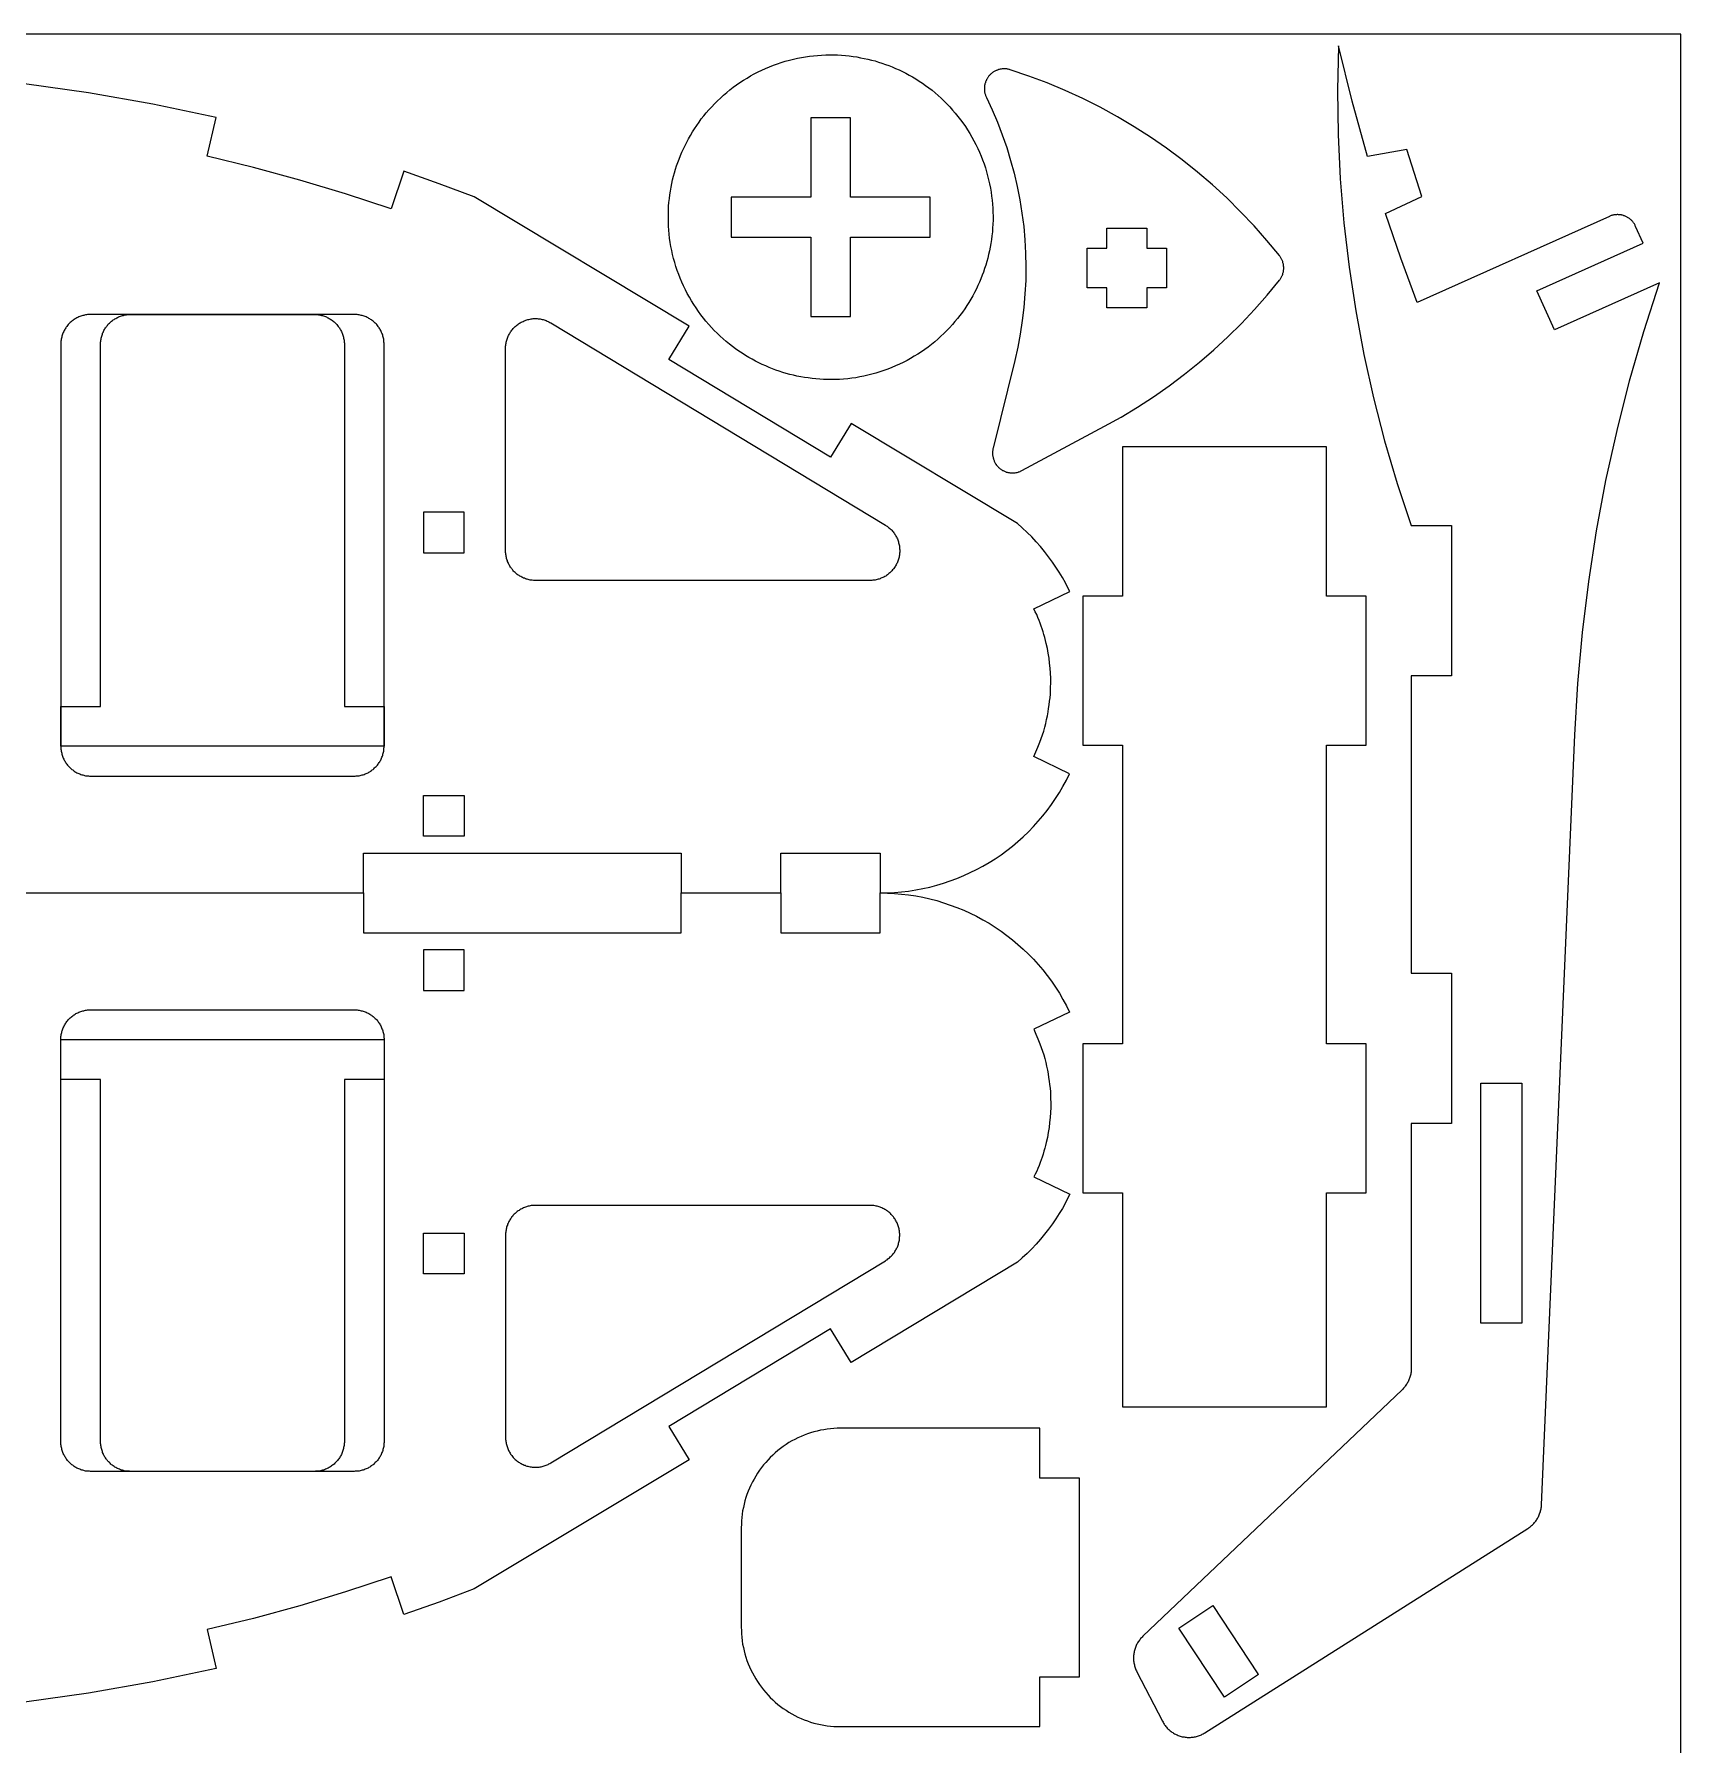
# Model space of a CAD drawing. Header units: millimetres. Extents: x 182 to 556, y 163 to 354.
# Drawn here: x 253.6 to 369.1, y 234.2 to 354.1 of the extents above; entities that cross this region are included whole.
import ezdxf

# ---------------------------------------------------------------- set-up
doc = ezdxf.new("R2010")
doc.units = ezdxf.units.MM
doc.layers.get('0').update_dxf_attribs({"linetype": 'CONTINUOUS', "true_color": 0xffffff})

msp = doc.modelspace()

# ---------------------------------------------------------------- linework, layer by layer
at = {"linetype": 'CONTINUOUS', "true_color": 0xffffff}
for points in [[(182.42, 163), (369.06, 163), (369.06, 354.11), (182.42, 354.11), (182.42, 163), (182.42, 163)], [(313.04, 352.09), (313.28, 352), (313.52, 351.91), (313.76, 351.82), (314, 351.72), (314.24, 351.61), (314.48, 351.5), (314.71, 351.38), (314.95, 351.25), (315.18, 351.12), (315.42, 350.98), (315.65, 350.83), (315.88, 350.68), (316.1, 350.52), (316.33, 350.35), (316.55, 350.18), (316.77, 350), (316.98, 349.82), (317.19, 349.63), (317.4, 349.43), (317.6, 349.23), (317.8, 349.02), (317.99, 348.8), (318.18, 348.58), (318.37, 348.35), (318.55, 348.12), (318.72, 347.89), (318.89, 347.65), (319.05, 347.4), (319.2, 347.15), (319.35, 346.9), (319.49, 346.64), (319.63, 346.38), (319.76, 346.11), (319.88, 345.84), (319.99, 345.57), (320.1, 345.3), (320.2, 345.02), (320.29, 344.74), (320.38, 344.46), (320.45, 344.18), (320.52, 343.9), (320.59, 343.62), (320.64, 343.33), (320.69, 343.05), (320.73, 342.76), (320.77, 342.48), (320.79, 342.19), (320.81, 341.91), (320.82, 341.63), (320.83, 341.35), (320.83, 341.07), (320.82, 340.79), (320.8, 340.52), (320.78, 340.25), (320.75, 339.98), (320.72, 339.71), (320.68, 339.44), (320.63, 339.18), (320.58, 338.92), (320.52, 338.67), (320.46, 338.42), (320.39, 338.17), (320.32, 337.92), (320.24, 337.68), (320.16, 337.44), (320.07, 337.21), (319.98, 336.97), (319.88, 336.73), (319.77, 336.49), (319.66, 336.25), (319.54, 336.01), (319.41, 335.78), (319.28, 335.54), (319.14, 335.31), (318.99, 335.08), (318.84, 334.85), (318.68, 334.62), (318.51, 334.4), (318.34, 334.18), (318.16, 333.96), (317.98, 333.75), (317.78, 333.53), (317.59, 333.33), (317.38, 333.12), (317.17, 332.93), (316.96, 332.73), (316.74, 332.54), (316.51, 332.36), (316.28, 332.18), (316.05, 332.01), (315.81, 331.84), (315.56, 331.68), (315.31, 331.53), (315.05, 331.38), (314.8, 331.23), (314.53, 331.1), (314.27, 330.97), (314, 330.85), (313.73, 330.74), (313.46, 330.63), (313.18, 330.53), (312.9, 330.44), (312.62, 330.35), (312.34, 330.27), (312.06, 330.2), (311.77, 330.14), (311.49, 330.08), (311.21, 330.03), (310.92, 329.99), (310.64, 329.96), (310.35, 329.93), (310.07, 329.91), (309.79, 329.9), (309.51, 329.9), (309.23, 329.9), (308.95, 329.91), (308.68, 329.92), (308.41, 329.94), (308.14, 329.97), (307.87, 330.01), (307.6, 330.05), (307.34, 330.09), (307.08, 330.14), (306.83, 330.2), (306.58, 330.26), (306.33, 330.33), (306.08, 330.4), (305.84, 330.48), (305.6, 330.56), (305.36, 330.65), (305.12, 330.75), (304.89, 330.85), (304.65, 330.96), (304.41, 331.07), (304.17, 331.19), (303.94, 331.32), (303.7, 331.45), (303.47, 331.59), (303.24, 331.74), (303.01, 331.89), (302.78, 332.05), (302.56, 332.21), (302.34, 332.39), (302.12, 332.57), (301.9, 332.75), (301.69, 332.94), (301.49, 333.14), (301.28, 333.34), (301.08, 333.55), (300.89, 333.77), (300.7, 333.99), (300.52, 334.21), (300.34, 334.44), (300.17, 334.68), (300, 334.92), (299.84, 335.17), (299.68, 335.42), (299.54, 335.67), (299.39, 335.93), (299.26, 336.19), (299.13, 336.46), (299.01, 336.73), (298.89, 337), (298.79, 337.27), (298.69, 337.55), (298.59, 337.83), (298.51, 338.11), (298.43, 338.39), (298.36, 338.67), (298.3, 338.95), (298.24, 339.24), (298.19, 339.52), (298.15, 339.81), (298.12, 340.09), (298.09, 340.37), (298.07, 340.66), (298.06, 340.94), (298.06, 341.22), (298.06, 341.5), (298.07, 341.77), (298.08, 342.05), (298.1, 342.32), (298.13, 342.59), (298.17, 342.86), (298.21, 343.12), (298.25, 343.39), (298.3, 343.64), (298.36, 343.9), (298.42, 344.15), (298.49, 344.4), (298.56, 344.64), (298.64, 344.88), (298.72, 345.12), (298.81, 345.36), (298.91, 345.6), (299.01, 345.84), (299.12, 346.08), (299.23, 346.32), (299.35, 346.55), (299.48, 346.79), (299.61, 347.02), (299.75, 347.26), (299.9, 347.49), (300.05, 347.72), (300.21, 347.94), (300.37, 348.17), (300.55, 348.39), (300.72, 348.61), (300.91, 348.82), (301.1, 349.03), (301.3, 349.24), (301.5, 349.44), (301.71, 349.64), (301.93, 349.84), (302.15, 350.02), (302.37, 350.21), (302.6, 350.39), (302.84, 350.56), (303.08, 350.73), (303.33, 350.89), (303.58, 351.04), (303.83, 351.19), (304.09, 351.33), (304.35, 351.47), (304.62, 351.6), (304.88, 351.72), (305.16, 351.83), (305.43, 351.94), (305.71, 352.04), (305.98, 352.13), (306.26, 352.22), (306.55, 352.3), (306.83, 352.37), (307.11, 352.43), (307.4, 352.48), (307.68, 352.53), (307.96, 352.57), (308.25, 352.61), (308.53, 352.63), (308.81, 352.65), (309.1, 352.66), (309.38, 352.67), (309.66, 352.67), (309.93, 352.66), (310.21, 352.64), (310.48, 352.62), (310.75, 352.59), (311.02, 352.56), (311.28, 352.52), (311.54, 352.47), (311.8, 352.42), (312.06, 352.37), (312.31, 352.3), (312.56, 352.24), (312.8, 352.16), (313.04, 352.09), (313.04, 352.09)], [(345.05, 353.31), (344.99, 350.2), (345.03, 347.09), (345.18, 343.98), (345.44, 340.88), (345.8, 337.79), (346.26, 334.71), (346.84, 331.65), (347.51, 328.61), (348.29, 325.6), (349.17, 322.61), (350.15, 319.66), (352.98, 319.66), (352.98, 309.13), (350.16, 309.13), (350.16, 288.27), (352.98, 288.27), (352.98, 277.74), (350.16, 277.74), (350.16, 260.57), (350.16, 260.5), (350.15, 260.43), (350.15, 260.36), (350.14, 260.29), (350.13, 260.22), (350.12, 260.15), (350.1, 260.08), (350.08, 260.02), (350.06, 259.95), (350.04, 259.88), (350.02, 259.82), (349.99, 259.75), (349.96, 259.69), (349.93, 259.62), (349.9, 259.56), (349.86, 259.5), (349.82, 259.44), (349.78, 259.38), (349.74, 259.32), (349.7, 259.27), (349.65, 259.21), (349.61, 259.16), (349.56, 259.11), (349.51, 259.06), (331.33, 241.77), (331.28, 241.72), (331.23, 241.66), (331.18, 241.61), (331.14, 241.55), (331.09, 241.5), (331.05, 241.44), (331.01, 241.38), (330.97, 241.31), (330.94, 241.25), (330.9, 241.19), (330.87, 241.12), (330.84, 241.05), (330.82, 240.99), (330.79, 240.92), (330.77, 240.85), (330.75, 240.78), (330.73, 240.71), (330.72, 240.64), (330.71, 240.56), (330.7, 240.49), (330.69, 240.42), (330.69, 240.35), (330.68, 240.27), (330.68, 240.2), (330.69, 240.13), (330.69, 240.06), (330.7, 239.98), (330.71, 239.91), (330.72, 239.84), (330.74, 239.77), (330.76, 239.7), (330.78, 239.63), (330.8, 239.56), (330.83, 239.49), (330.85, 239.42), (330.88, 239.36), (330.92, 239.29), (332.71, 235.81), (332.75, 235.75), (332.78, 235.69), (332.82, 235.62), (332.86, 235.57), (332.9, 235.51), (332.95, 235.45), (332.99, 235.39), (333.04, 235.34), (333.09, 235.29), (333.15, 235.24), (333.2, 235.19), (333.25, 235.14), (333.31, 235.1), (333.37, 235.06), (333.43, 235.02), (333.49, 234.98), (333.55, 234.94), (333.62, 234.91), (333.68, 234.88), (333.75, 234.85), (333.82, 234.82), (333.88, 234.79), (333.95, 234.77), (334.02, 234.75), (334.09, 234.73), (334.16, 234.72), (334.23, 234.71), (334.31, 234.7), (334.38, 234.69), (334.45, 234.68), (334.52, 234.68), (334.59, 234.68), (334.67, 234.68), (334.74, 234.69), (334.81, 234.69), (334.88, 234.7), (334.95, 234.71), (335.02, 234.73), (335.09, 234.75), (335.16, 234.76), (335.23, 234.79), (335.3, 234.81), (335.37, 234.84), (335.44, 234.87), (335.5, 234.9), (335.56, 234.93), (335.63, 234.97), (335.69, 235), (358.32, 249.32), (358.38, 249.36), (358.43, 249.4), (358.49, 249.44), (358.55, 249.49), (358.6, 249.53), (358.65, 249.58), (358.71, 249.63), (358.75, 249.69), (358.8, 249.74), (358.85, 249.8), (358.89, 249.85), (358.93, 249.91), (358.97, 249.97), (359.01, 250.04), (359.04, 250.1), (359.08, 250.16), (359.11, 250.23), (359.13, 250.29), (359.16, 250.36), (359.18, 250.43), (359.21, 250.5), (359.22, 250.57), (359.24, 250.64), (359.26, 250.71), (359.27, 250.78), (359.28, 250.85), (359.28, 250.92), (359.29, 250.99), (361.63, 304.99), (361.84, 308.58), (362.17, 312.16), (362.6, 315.73), (363.15, 319.28), (363.81, 322.81), (364.59, 326.32), (365.47, 329.81), (366.46, 333.26), (367.56, 336.69), (360.2, 333.39), (358.97, 336.13), (366.42, 339.46), (365.89, 340.64), (365.87, 340.68), (365.85, 340.73), (365.83, 340.77), (365.8, 340.81), (365.78, 340.85), (365.75, 340.89), (365.72, 340.93), (365.69, 340.96), (365.66, 341), (365.63, 341.04), (365.59, 341.07), (365.56, 341.1), (365.52, 341.13), (365.49, 341.16), (365.45, 341.19), (365.41, 341.22), (365.37, 341.25), (365.33, 341.27), (365.29, 341.29), (365.25, 341.32), (365.2, 341.34), (365.16, 341.36), (365.12, 341.37), (365.07, 341.39), (365.03, 341.41), (364.98, 341.42), (364.93, 341.43), (364.89, 341.44), (364.84, 341.45), (364.79, 341.46), (364.75, 341.46), (364.7, 341.46), (364.65, 341.47), (364.6, 341.47), (364.56, 341.46), (364.51, 341.46), (364.46, 341.46), (364.41, 341.45), (364.37, 341.44), (364.32, 341.43), (364.27, 341.42), (364.23, 341.41), (364.18, 341.4), (364.14, 341.38), (364.09, 341.36), (364.05, 341.34), (350.58, 335.31), (349.42, 338.42), (348.34, 341.55), (350.89, 342.73), (349.85, 346.03), (347.09, 345.55), (346.01, 349.41), (345.05, 353.31), (345.05, 353.31)], [(322.85, 323.51), (328.65, 326.62), (329.82, 327.27), (330.97, 327.96), (332.09, 328.69), (333.19, 329.46), (334.26, 330.27), (335.3, 331.11), (336.32, 331.98), (337.3, 332.89), (338.25, 333.84), (339.17, 334.81), (340.06, 335.82), (340.91, 336.86), (340.94, 336.89), (340.97, 336.93), (340.99, 336.97), (341.02, 337.01), (341.04, 337.06), (341.06, 337.1), (341.08, 337.14), (341.1, 337.19), (341.12, 337.23), (341.14, 337.28), (341.15, 337.32), (341.16, 337.37), (341.18, 337.41), (341.19, 337.46), (341.19, 337.51), (341.2, 337.56), (341.2, 337.6), (341.21, 337.65), (341.21, 337.7), (341.21, 337.75), (341.21, 337.79), (341.2, 337.84), (341.2, 337.89), (341.19, 337.94), (341.19, 337.98), (341.18, 338.03), (341.16, 338.08), (341.15, 338.12), (341.14, 338.17), (341.12, 338.22), (341.1, 338.26), (341.08, 338.3), (341.06, 338.35), (341.04, 338.39), (341.02, 338.43), (340.99, 338.47), (340.97, 338.51), (340.94, 338.55), (340.91, 338.59), (340.04, 339.65), (339.13, 340.67), (338.19, 341.67), (337.22, 342.63), (336.21, 343.56), (335.17, 344.45), (334.1, 345.3), (333, 346.12), (331.88, 346.9), (330.73, 347.63), (329.55, 348.33), (328.35, 348.99), (327.12, 349.6), (325.88, 350.17), (324.62, 350.7), (323.34, 351.18), (322.04, 351.62), (321.99, 351.64), (321.95, 351.65), (321.9, 351.66), (321.85, 351.67), (321.8, 351.68), (321.75, 351.68), (321.71, 351.68), (321.66, 351.69), (321.61, 351.69), (321.56, 351.69), (321.51, 351.68), (321.46, 351.68), (321.41, 351.67), (321.37, 351.67), (321.32, 351.66), (321.27, 351.64), (321.22, 351.63), (321.18, 351.62), (321.13, 351.6), (321.09, 351.58), (321.04, 351.56), (321, 351.54), (320.96, 351.52), (320.91, 351.5), (320.87, 351.47), (320.83, 351.45), (320.79, 351.42), (320.75, 351.39), (320.71, 351.36), (320.68, 351.33), (320.64, 351.29), (320.61, 351.26), (320.58, 351.22), (320.54, 351.19), (320.51, 351.15), (320.48, 351.11), (320.46, 351.07), (320.43, 351.03), (320.41, 350.99), (320.38, 350.94), (320.36, 350.9), (320.34, 350.86), (320.32, 350.81), (320.3, 350.77), (320.29, 350.72), (320.27, 350.67), (320.26, 350.63), (320.25, 350.58), (320.24, 350.53), (320.23, 350.48), (320.23, 350.44), (320.22, 350.39), (320.22, 350.34), (320.22, 350.29), (320.22, 350.24), (320.22, 350.19), (320.23, 350.14), (320.23, 350.1), (320.24, 350.05), (320.25, 350), (320.26, 349.95), (320.28, 349.91), (320.29, 349.86), (320.31, 349.81), (320.32, 349.77), (320.34, 349.72), (320.36, 349.68), (320.76, 348.82), (321.14, 347.95), (321.48, 347.07), (321.79, 346.17), (322.06, 345.27), (322.31, 344.36), (322.53, 343.43), (322.71, 342.51), (322.86, 341.57), (322.98, 340.63), (323.06, 339.69), (323.11, 338.75), (323.13, 337.8), (323.12, 336.85), (323.07, 335.91), (322.99, 334.96), (322.88, 334.03), (322.74, 333.09), (322.56, 332.16), (322.35, 331.24), (320.83, 325.08), (320.82, 325.03), (320.81, 324.98), (320.81, 324.93), (320.8, 324.88), (320.8, 324.83), (320.8, 324.79), (320.79, 324.74), (320.8, 324.69), (320.8, 324.64), (320.8, 324.59), (320.81, 324.54), (320.82, 324.5), (320.83, 324.45), (320.84, 324.4), (320.85, 324.35), (320.86, 324.31), (320.88, 324.26), (320.9, 324.22), (320.92, 324.17), (320.94, 324.13), (320.96, 324.08), (320.98, 324.04), (321.01, 324), (321.04, 323.96), (321.06, 323.92), (321.09, 323.88), (321.12, 323.84), (321.16, 323.81), (321.19, 323.77), (321.22, 323.74), (321.26, 323.7), (321.3, 323.67), (321.33, 323.64), (321.37, 323.61), (321.41, 323.58), (321.45, 323.56), (321.5, 323.53), (321.54, 323.51), (321.58, 323.49), (321.63, 323.47), (321.67, 323.45), (321.72, 323.43), (321.76, 323.41), (321.81, 323.4), (321.86, 323.39), (321.9, 323.38), (321.95, 323.37), (322, 323.36), (322.05, 323.35), (322.1, 323.35), (322.14, 323.35), (322.19, 323.35), (322.24, 323.35), (322.29, 323.35), (322.34, 323.36), (322.39, 323.36), (322.44, 323.37), (322.48, 323.38), (322.53, 323.39), (322.58, 323.4), (322.62, 323.42), (322.67, 323.43), (322.72, 323.45), (322.76, 323.47), (322.8, 323.49), (322.85, 323.51), (322.85, 323.51)], [(276.68, 293.9), (276.68, 296.69), (298.96, 296.69), (298.96, 293.9), (305.94, 293.9), (305.94, 296.69), (312.91, 296.69), (312.91, 293.9), (313.42, 293.91), (313.92, 293.93), (314.42, 293.98), (314.91, 294.03), (315.41, 294.11), (315.9, 294.2), (316.39, 294.31), (316.88, 294.44), (317.36, 294.58), (317.83, 294.74), (318.3, 294.92), (318.77, 295.11), (319.22, 295.32), (319.67, 295.54), (320.11, 295.78), (320.55, 296.03), (320.97, 296.3), (321.39, 296.58), (321.79, 296.87), (322.19, 297.18), (322.57, 297.5), (322.95, 297.84), (323.31, 298.19), (323.66, 298.55), (323.99, 298.92), (324.32, 299.3), (324.63, 299.69), (324.93, 300.1), (325.21, 300.51), (325.48, 300.93), (325.73, 301.36), (325.97, 301.8), (326.2, 302.25), (323.68, 303.46), (323.84, 303.79), (323.98, 304.13), (324.11, 304.47), (324.21, 304.73), (324.29, 304.99), (324.38, 305.25), (324.45, 305.52), (324.52, 305.79), (324.58, 306.05), (324.64, 306.32), (324.69, 306.59), (324.73, 306.84), (324.77, 307.09), (324.8, 307.34), (324.83, 307.59), (324.85, 307.84), (324.86, 308.09), (324.87, 308.34), (324.88, 308.59), (324.88, 308.95), (324.86, 309.3), (324.84, 309.65), (324.8, 310.01), (324.76, 310.36), (324.7, 310.71), (324.64, 311.05), (324.56, 311.4), (324.51, 311.6), (324.46, 311.81), (324.4, 312.01), (324.34, 312.21), (324.27, 312.41), (324.2, 312.61), (324.13, 312.81), (324.06, 313.01), (323.97, 313.21), (323.89, 313.42), (323.79, 313.62), (323.7, 313.82), (326.21, 315.03), (326.06, 315.34), (325.9, 315.64), (325.69, 316.02), (325.47, 316.39), (325.23, 316.75), (324.99, 317.1), (324.72, 317.47), (324.44, 317.83), (324.15, 318.18), (323.85, 318.52), (323.54, 318.86), (323.22, 319.18), (322.88, 319.49), (322.54, 319.8), (310.87, 326.82), (309.44, 324.46), (298.1, 331.31), (299.51, 333.65), (284.44, 342.71), (281.99, 343.63), (279.52, 344.51), (278.62, 341.87), (275.43, 342.92), (272.22, 343.88), (268.98, 344.76), (265.72, 345.56), (266.35, 348.28), (261.9, 349.22), (257.41, 350.01), (252.91, 350.64)], [(308.05, 334.31), (310.84, 334.31), (310.84, 339.89), (316.42, 339.89), (316.42, 342.68), (310.84, 342.68), (310.84, 348.26), (308.05, 348.26), (308.05, 342.68), (302.47, 342.68), (302.47, 339.89), (308.05, 339.89), (308.05, 334.31), (308.05, 334.31)], [(333, 336.33), (331.61, 336.33), (331.61, 334.93), (328.82, 334.93), (328.82, 336.33), (327.42, 336.33), (327.42, 339.12), (328.82, 339.12), (328.82, 340.51), (331.61, 340.51), (331.61, 339.12), (333, 339.12), (333, 336.33), (333, 336.33)], [(273.24, 334.46), (273.32, 334.46), (273.39, 334.46), (273.46, 334.45), (273.53, 334.44), (273.6, 334.43), (273.67, 334.42), (273.74, 334.4), (273.81, 334.39), (273.88, 334.36), (273.94, 334.34), (274.01, 334.32), (274.08, 334.29), (274.14, 334.26), (274.21, 334.23), (274.27, 334.19), (274.33, 334.16), (274.39, 334.12), (274.45, 334.08), (274.51, 334.04), (274.56, 333.99), (274.62, 333.95), (274.67, 333.9), (274.72, 333.85), (274.77, 333.8), (274.82, 333.75), (274.87, 333.69), (274.91, 333.63), (274.95, 333.58), (274.99, 333.52), (275.03, 333.46), (275.07, 333.4), (275.1, 333.33), (275.13, 333.27), (275.16, 333.2), (275.19, 333.14), (275.22, 333.07), (275.24, 333), (275.26, 332.93), (275.28, 332.87), (275.29, 332.8), (275.31, 332.73), (275.32, 332.66), (275.33, 332.58), (275.33, 332.51), (275.34, 332.44), (275.34, 332.37), (275.34, 306.98), (278.13, 306.98), (278.13, 304.19), (275.34, 304.19), (258.25, 304.19), (255.46, 304.19), (255.46, 306.98), (258.25, 306.98), (258.25, 332.37), (258.25, 332.44), (258.25, 332.51), (258.26, 332.58), (258.27, 332.66), (258.28, 332.73), (258.29, 332.8), (258.31, 332.87), (258.33, 332.93), (258.35, 333), (258.37, 333.07), (258.39, 333.14), (258.42, 333.2), (258.45, 333.27), (258.48, 333.33), (258.52, 333.4), (258.55, 333.46), (258.59, 333.52), (258.63, 333.58), (258.67, 333.63), (258.72, 333.69), (258.76, 333.75), (258.81, 333.8), (258.86, 333.85), (258.91, 333.9), (258.97, 333.95), (259.02, 333.99), (259.08, 334.04), (259.13, 334.08), (259.19, 334.12), (259.25, 334.16), (259.31, 334.19), (259.38, 334.23), (259.44, 334.26), (259.51, 334.29), (259.57, 334.32), (259.64, 334.34), (259.71, 334.36), (259.78, 334.39), (259.85, 334.4), (259.91, 334.42), (259.98, 334.43), (260.06, 334.44), (260.13, 334.45), (260.2, 334.46), (260.27, 334.46), (260.34, 334.46), (273.24, 334.46), (273.24, 334.46)], [(257.55, 302.09), (276.03, 302.09), (276.11, 302.09), (276.18, 302.1), (276.25, 302.1), (276.32, 302.11), (276.39, 302.12), (276.46, 302.14), (276.53, 302.15), (276.6, 302.17), (276.67, 302.19), (276.73, 302.21), (276.8, 302.24), (276.87, 302.27), (276.93, 302.3), (277, 302.33), (277.06, 302.36), (277.12, 302.4), (277.18, 302.44), (277.24, 302.48), (277.3, 302.52), (277.35, 302.56), (277.41, 302.61), (277.46, 302.66), (277.51, 302.71), (277.56, 302.76), (277.61, 302.81), (277.66, 302.86), (277.7, 302.92), (277.74, 302.98), (277.78, 303.04), (277.82, 303.1), (277.86, 303.16), (277.89, 303.22), (277.92, 303.29), (277.95, 303.35), (277.98, 303.42), (278.01, 303.48), (278.03, 303.55), (278.05, 303.62), (278.07, 303.69), (278.08, 303.76), (278.1, 303.83), (278.11, 303.9), (278.12, 303.97), (278.12, 304.04), (278.13, 304.11), (278.13, 304.19), (278.13, 332.37), (278.13, 332.44), (278.12, 332.51), (278.12, 332.58), (278.11, 332.66), (278.1, 332.73), (278.08, 332.8), (278.07, 332.87), (278.05, 332.93), (278.03, 333), (278.01, 333.07), (277.98, 333.14), (277.95, 333.2), (277.92, 333.27), (277.89, 333.33), (277.86, 333.4), (277.82, 333.46), (277.78, 333.52), (277.74, 333.58), (277.7, 333.63), (277.66, 333.69), (277.61, 333.75), (277.56, 333.8), (277.51, 333.85), (277.46, 333.9), (277.41, 333.95), (277.35, 333.99), (277.3, 334.04), (277.24, 334.08), (277.18, 334.12), (277.12, 334.16), (277.06, 334.19), (277, 334.23), (276.93, 334.26), (276.87, 334.29), (276.8, 334.32), (276.73, 334.34), (276.67, 334.36), (276.6, 334.39), (276.53, 334.4), (276.46, 334.42), (276.39, 334.43), (276.32, 334.44), (276.25, 334.45), (276.18, 334.46), (276.11, 334.46), (276.03, 334.46), (257.55, 334.46), (257.48, 334.46), (257.41, 334.46), (257.34, 334.45), (257.27, 334.44), (257.19, 334.43), (257.12, 334.42), (257.06, 334.4), (256.99, 334.39), (256.92, 334.36), (256.85, 334.34), (256.78, 334.32), (256.72, 334.29), (256.65, 334.26), (256.59, 334.23), (256.52, 334.19), (256.46, 334.16), (256.4, 334.12), (256.34, 334.08), (256.29, 334.04), (256.23, 333.99), (256.18, 333.95), (256.12, 333.9), (256.07, 333.85), (256.02, 333.8), (255.97, 333.75), (255.93, 333.69), (255.88, 333.63), (255.84, 333.58), (255.8, 333.52), (255.76, 333.46), (255.73, 333.4), (255.69, 333.33), (255.66, 333.27), (255.63, 333.2), (255.6, 333.14), (255.58, 333.07), (255.56, 333), (255.54, 332.93), (255.52, 332.87), (255.5, 332.8), (255.49, 332.73), (255.48, 332.66), (255.47, 332.58), (255.46, 332.51), (255.46, 332.44), (255.46, 332.37), (255.46, 304.19), (255.46, 304.11), (255.46, 304.04), (255.47, 303.97), (255.48, 303.9), (255.49, 303.83), (255.5, 303.76), (255.52, 303.69), (255.54, 303.62), (255.56, 303.55), (255.58, 303.48), (255.6, 303.42), (255.63, 303.35), (255.66, 303.29), (255.69, 303.22), (255.73, 303.16), (255.76, 303.1), (255.8, 303.04), (255.84, 302.98), (255.88, 302.92), (255.93, 302.86), (255.97, 302.81), (256.02, 302.76), (256.07, 302.71), (256.12, 302.66), (256.18, 302.61), (256.23, 302.56), (256.29, 302.52), (256.34, 302.48), (256.4, 302.44), (256.46, 302.4), (256.52, 302.36), (256.59, 302.33), (256.65, 302.3), (256.72, 302.27), (256.78, 302.24), (256.85, 302.21), (256.92, 302.19), (256.99, 302.17), (257.06, 302.15), (257.12, 302.14), (257.19, 302.12), (257.27, 302.11), (257.34, 302.1), (257.41, 302.1), (257.48, 302.09), (257.55, 302.09), (257.55, 302.09)], [(286.65, 332.08), (286.65, 332.15), (286.65, 332.23), (286.66, 332.3), (286.67, 332.37), (286.68, 332.44), (286.69, 332.51), (286.71, 332.58), (286.73, 332.65), (286.75, 332.72), (286.77, 332.79), (286.8, 332.86), (286.82, 332.93), (286.85, 332.99), (286.89, 333.06), (286.92, 333.12), (286.96, 333.18), (287, 333.24), (287.04, 333.3), (287.08, 333.36), (287.13, 333.42), (287.18, 333.47), (287.23, 333.53), (287.28, 333.58), (287.33, 333.63), (287.38, 333.67), (287.44, 333.72), (287.5, 333.77), (287.56, 333.81), (287.62, 333.85), (287.68, 333.88), (287.74, 333.92), (287.81, 333.95), (287.87, 333.98), (287.94, 334.01), (288.01, 334.04), (288.07, 334.06), (288.14, 334.09), (288.21, 334.11), (288.28, 334.12), (288.36, 334.14), (288.43, 334.15), (288.5, 334.16), (288.57, 334.17), (288.64, 334.17), (288.72, 334.17), (288.79, 334.17), (288.86, 334.17), (288.93, 334.16), (289, 334.16), (289.08, 334.15), (289.15, 334.13), (289.22, 334.12), (289.29, 334.1), (289.36, 334.08), (289.43, 334.06), (289.5, 334.03), (289.56, 334), (289.63, 333.97), (289.69, 333.94), (289.76, 333.91), (289.82, 333.87), (313.28, 319.69), (313.34, 319.65), (313.4, 319.61), (313.46, 319.57), (313.51, 319.53), (313.57, 319.48), (313.62, 319.43), (313.68, 319.38), (313.73, 319.33), (313.77, 319.27), (313.82, 319.22), (313.87, 319.16), (313.91, 319.1), (313.95, 319.04), (313.99, 318.98), (314.02, 318.92), (314.06, 318.85), (314.09, 318.79), (314.12, 318.72), (314.15, 318.66), (314.17, 318.59), (314.19, 318.52), (314.21, 318.45), (314.23, 318.38), (314.25, 318.31), (314.26, 318.24), (314.27, 318.17), (314.28, 318.09), (314.28, 318.02), (314.29, 317.95), (314.29, 317.88), (314.29, 317.8), (314.28, 317.73), (314.27, 317.66), (314.26, 317.59), (314.25, 317.52), (314.24, 317.45), (314.22, 317.37), (314.2, 317.31), (314.18, 317.24), (314.15, 317.17), (314.13, 317.1), (314.1, 317.03), (314.07, 316.97), (314.03, 316.9), (314, 316.84), (313.96, 316.78), (313.92, 316.72), (313.88, 316.66), (313.84, 316.6), (313.79, 316.55), (313.74, 316.49), (313.69, 316.44), (313.64, 316.39), (313.59, 316.34), (313.53, 316.29), (313.48, 316.25), (313.42, 316.2), (313.36, 316.16), (313.3, 316.12), (313.23, 316.09), (313.17, 316.05), (313.11, 316.02), (313.04, 315.99), (312.97, 315.96), (312.91, 315.93), (312.84, 315.91), (312.77, 315.89), (312.7, 315.87), (312.63, 315.85), (312.56, 315.84), (312.48, 315.83), (312.41, 315.82), (312.34, 315.81), (312.27, 315.81), (312.2, 315.81), (288.74, 315.81), (288.67, 315.81), (288.6, 315.81), (288.52, 315.82), (288.45, 315.83), (288.38, 315.84), (288.31, 315.85), (288.24, 315.87), (288.17, 315.89), (288.11, 315.91), (288.04, 315.93), (287.97, 315.96), (287.9, 315.98), (287.84, 316.01), (287.78, 316.04), (287.71, 316.08), (287.65, 316.11), (287.59, 316.15), (287.53, 316.19), (287.47, 316.23), (287.42, 316.28), (287.36, 316.32), (287.31, 316.37), (287.26, 316.42), (287.21, 316.47), (287.16, 316.53), (287.12, 316.58), (287.07, 316.64), (287.03, 316.7), (286.99, 316.75), (286.95, 316.81), (286.91, 316.88), (286.88, 316.94), (286.85, 317), (286.82, 317.07), (286.79, 317.13), (286.77, 317.2), (286.74, 317.27), (286.72, 317.34), (286.71, 317.41), (286.69, 317.48), (286.68, 317.55), (286.67, 317.62), (286.66, 317.69), (286.65, 317.76), (286.65, 317.83), (286.65, 317.9), (286.65, 332.08), (286.65, 332.08)], [(344.21, 314.71), (344.21, 325.17), (329.91, 325.17), (329.91, 314.71), (327.12, 314.71), (327.12, 304.25), (329.91, 304.25), (329.91, 283.32), (327.12, 283.32), (327.12, 272.86), (329.91, 272.86), (329.91, 257.87), (344.21, 257.87), (344.21, 272.86), (347, 272.86), (347, 283.32), (344.21, 283.32), (344.21, 304.25), (347, 304.25), (347, 314.71), (344.21, 314.71), (344.21, 314.71)], [(280.88, 317.75), (283.74, 317.75), (283.74, 320.61), (280.88, 320.61), (280.88, 317.75), (280.88, 317.75)], [(280.88, 300.73), (283.74, 300.73), (283.74, 297.87), (280.88, 297.87), (280.88, 300.73), (280.88, 300.73)], [(248.78, 293.9), (276.68, 293.9), (276.68, 293.9)], [(305.94, 293.9), (305.94, 291.11), (312.91, 291.11), (312.91, 293.9), (313.42, 293.89), (313.92, 293.86), (314.42, 293.82), (314.91, 293.76), (315.41, 293.69), (315.9, 293.59), (316.39, 293.48), (316.88, 293.36), (317.36, 293.21), (317.83, 293.05), (318.3, 292.88), (318.77, 292.69), (319.22, 292.48), (319.67, 292.26), (320.11, 292.02), (320.55, 291.77), (320.97, 291.5), (321.39, 291.22), (321.79, 290.92), (322.19, 290.62), (322.57, 290.29), (322.95, 289.96), (323.31, 289.61), (323.66, 289.25), (323.99, 288.88), (324.32, 288.5), (324.63, 288.1), (324.93, 287.7), (325.21, 287.29), (325.48, 286.86), (325.73, 286.43), (325.97, 285.99), (326.2, 285.54), (323.68, 284.34), (323.84, 284), (323.98, 283.67), (324.11, 283.32), (324.21, 283.07), (324.29, 282.8), (324.38, 282.54), (324.45, 282.28), (324.52, 282.01), (324.58, 281.74), (324.64, 281.48), (324.69, 281.21), (324.73, 280.96), (324.77, 280.71), (324.8, 280.46), (324.83, 280.21), (324.85, 279.96), (324.86, 279.71), (324.87, 279.46), (324.88, 279.2), (324.88, 278.85), (324.86, 278.5), (324.84, 278.14), (324.8, 277.79), (324.76, 277.44), (324.7, 277.09), (324.64, 276.74), (324.56, 276.4), (324.51, 276.19), (324.46, 275.99), (324.4, 275.79), (324.34, 275.58), (324.27, 275.38), (324.2, 275.18), (324.13, 274.99), (324.06, 274.79), (323.97, 274.58), (323.89, 274.38), (323.79, 274.18), (323.7, 273.98), (326.21, 272.77), (326.06, 272.46), (325.9, 272.16), (325.69, 271.78), (325.47, 271.41), (325.23, 271.05), (324.99, 270.69), (324.72, 270.32), (324.44, 269.96), (324.15, 269.61), (323.85, 269.27), (323.54, 268.94), (323.22, 268.62), (322.88, 268.3), (322.54, 268), (310.87, 260.98), (309.44, 263.34), (298.1, 256.49), (299.51, 254.15), (284.44, 245.09), (281.99, 244.16), (279.52, 243.29), (278.62, 245.93), (275.43, 244.88), (272.22, 243.91), (268.98, 243.03), (265.72, 242.24), (266.35, 239.52), (261.9, 238.58), (257.41, 237.79), (252.91, 237.16)], [(276.68, 293.9), (276.68, 291.11), (298.96, 291.11), (298.96, 293.9)], [(280.88, 287.06), (283.74, 287.06), (283.74, 289.92), (280.88, 289.92), (280.88, 287.06), (280.88, 287.06)], [(257.55, 285.7), (276.03, 285.7), (276.11, 285.7), (276.18, 285.7), (276.25, 285.69), (276.32, 285.68), (276.39, 285.67), (276.46, 285.66), (276.53, 285.64), (276.6, 285.63), (276.67, 285.61), (276.73, 285.58), (276.8, 285.56), (276.87, 285.53), (276.93, 285.5), (277, 285.47), (277.06, 285.44), (277.12, 285.4), (277.18, 285.36), (277.24, 285.32), (277.3, 285.28), (277.35, 285.23), (277.41, 285.19), (277.46, 285.14), (277.51, 285.09), (277.56, 285.04), (277.61, 284.99), (277.66, 284.93), (277.7, 284.88), (277.74, 284.82), (277.78, 284.76), (277.82, 284.7), (277.86, 284.64), (277.89, 284.57), (277.92, 284.51), (277.95, 284.45), (277.98, 284.38), (278.01, 284.31), (278.03, 284.24), (278.05, 284.18), (278.07, 284.11), (278.08, 284.04), (278.1, 283.97), (278.11, 283.9), (278.12, 283.83), (278.12, 283.75), (278.13, 283.68), (278.13, 283.61), (278.13, 255.43), (278.13, 255.35), (278.12, 255.28), (278.12, 255.21), (278.11, 255.14), (278.1, 255.07), (278.08, 255), (278.07, 254.93), (278.05, 254.86), (278.03, 254.79), (278.01, 254.73), (277.98, 254.66), (277.95, 254.59), (277.92, 254.53), (277.89, 254.46), (277.86, 254.4), (277.82, 254.34), (277.78, 254.28), (277.74, 254.22), (277.7, 254.16), (277.66, 254.11), (277.61, 254.05), (277.56, 254), (277.51, 253.95), (277.46, 253.9), (277.41, 253.85), (277.35, 253.8), (277.3, 253.76), (277.24, 253.72), (277.18, 253.68), (277.12, 253.64), (277.06, 253.6), (277, 253.57), (276.93, 253.54), (276.87, 253.51), (276.8, 253.48), (276.73, 253.45), (276.67, 253.43), (276.6, 253.41), (276.53, 253.39), (276.46, 253.38), (276.39, 253.36), (276.32, 253.35), (276.25, 253.34), (276.18, 253.34), (276.11, 253.34), (276.03, 253.33), (257.55, 253.33), (257.48, 253.34), (257.41, 253.34), (257.34, 253.34), (257.27, 253.35), (257.19, 253.36), (257.12, 253.38), (257.06, 253.39), (256.99, 253.41), (256.92, 253.43), (256.85, 253.45), (256.78, 253.48), (256.72, 253.51), (256.65, 253.54), (256.59, 253.57), (256.52, 253.6), (256.46, 253.64), (256.4, 253.68), (256.34, 253.72), (256.29, 253.76), (256.23, 253.8), (256.18, 253.85), (256.12, 253.9), (256.07, 253.95), (256.02, 254), (255.97, 254.05), (255.93, 254.11), (255.88, 254.16), (255.84, 254.22), (255.8, 254.28), (255.76, 254.34), (255.73, 254.4), (255.69, 254.46), (255.66, 254.53), (255.63, 254.59), (255.6, 254.66), (255.58, 254.73), (255.56, 254.79), (255.54, 254.86), (255.52, 254.93), (255.5, 255), (255.49, 255.07), (255.48, 255.14), (255.47, 255.21), (255.46, 255.28), (255.46, 255.35), (255.46, 255.43), (255.46, 283.61), (255.46, 283.68), (255.46, 283.75), (255.47, 283.83), (255.48, 283.9), (255.49, 283.97), (255.5, 284.04), (255.52, 284.11), (255.54, 284.18), (255.56, 284.24), (255.58, 284.31), (255.6, 284.38), (255.63, 284.45), (255.66, 284.51), (255.69, 284.57), (255.73, 284.64), (255.76, 284.7), (255.8, 284.76), (255.84, 284.82), (255.88, 284.88), (255.93, 284.93), (255.97, 284.99), (256.02, 285.04), (256.07, 285.09), (256.12, 285.14), (256.18, 285.19), (256.23, 285.23), (256.29, 285.28), (256.34, 285.32), (256.4, 285.36), (256.46, 285.4), (256.52, 285.44), (256.59, 285.47), (256.65, 285.5), (256.72, 285.53), (256.78, 285.56), (256.85, 285.58), (256.92, 285.61), (256.99, 285.63), (257.06, 285.64), (257.12, 285.66), (257.19, 285.67), (257.27, 285.68), (257.34, 285.69), (257.41, 285.7), (257.48, 285.7), (257.55, 285.7), (257.55, 285.7)], [(260.34, 253.33), (260.27, 253.34), (260.2, 253.34), (260.13, 253.34), (260.06, 253.35), (259.98, 253.36), (259.91, 253.38), (259.85, 253.39), (259.78, 253.41), (259.71, 253.43), (259.64, 253.45), (259.57, 253.48), (259.51, 253.51), (259.44, 253.54), (259.38, 253.57), (259.31, 253.6), (259.25, 253.64), (259.19, 253.68), (259.13, 253.72), (259.08, 253.76), (259.02, 253.8), (258.97, 253.85), (258.91, 253.9), (258.86, 253.95), (258.81, 254), (258.76, 254.05), (258.72, 254.11), (258.67, 254.16), (258.63, 254.22), (258.59, 254.28), (258.55, 254.34), (258.52, 254.4), (258.48, 254.46), (258.45, 254.53), (258.42, 254.59), (258.39, 254.66), (258.37, 254.73), (258.35, 254.79), (258.33, 254.86), (258.31, 254.93), (258.29, 255), (258.28, 255.07), (258.27, 255.14), (258.26, 255.21), (258.25, 255.28), (258.25, 255.35), (258.25, 255.43), (258.25, 280.82), (255.46, 280.82), (255.46, 283.61), (258.25, 283.61), (275.34, 283.61), (278.13, 283.61), (278.13, 280.82), (275.34, 280.82), (275.34, 255.43), (275.34, 255.35), (275.33, 255.28), (275.33, 255.21), (275.32, 255.14), (275.31, 255.07), (275.29, 255), (275.28, 254.93), (275.26, 254.86), (275.24, 254.79), (275.22, 254.73), (275.19, 254.66), (275.16, 254.59), (275.13, 254.53), (275.1, 254.46), (275.07, 254.4), (275.03, 254.34), (274.99, 254.28), (274.95, 254.22), (274.91, 254.16), (274.87, 254.11), (274.82, 254.05), (274.77, 254), (274.72, 253.95), (274.67, 253.9), (274.62, 253.85), (274.56, 253.8), (274.51, 253.76), (274.45, 253.72), (274.39, 253.68), (274.33, 253.64), (274.27, 253.6), (274.21, 253.57), (274.14, 253.54), (274.08, 253.51), (274.01, 253.48), (273.94, 253.45), (273.88, 253.43), (273.81, 253.41), (273.74, 253.39), (273.67, 253.38), (273.6, 253.36), (273.53, 253.35), (273.46, 253.34), (273.39, 253.34), (273.32, 253.34), (273.24, 253.33), (260.34, 253.33), (260.34, 253.33)], [(357.9, 263.74), (355.04, 263.74), (355.04, 280.55), (357.9, 280.55), (357.9, 263.74), (357.9, 263.74)], [(286.65, 255.72), (286.65, 255.64), (286.65, 255.57), (286.66, 255.5), (286.67, 255.43), (286.68, 255.36), (286.69, 255.28), (286.71, 255.21), (286.73, 255.14), (286.75, 255.07), (286.77, 255.01), (286.8, 254.94), (286.82, 254.87), (286.85, 254.81), (286.89, 254.74), (286.92, 254.68), (286.96, 254.61), (287, 254.55), (287.04, 254.49), (287.08, 254.44), (287.13, 254.38), (287.18, 254.32), (287.23, 254.27), (287.28, 254.22), (287.33, 254.17), (287.38, 254.12), (287.44, 254.08), (287.5, 254.03), (287.56, 253.99), (287.62, 253.95), (287.68, 253.91), (287.74, 253.88), (287.81, 253.84), (287.87, 253.81), (287.94, 253.78), (288.01, 253.76), (288.07, 253.73), (288.14, 253.71), (288.21, 253.69), (288.28, 253.67), (288.36, 253.66), (288.43, 253.65), (288.5, 253.64), (288.57, 253.63), (288.64, 253.63), (288.72, 253.62), (288.79, 253.62), (288.86, 253.63), (288.93, 253.63), (289, 253.64), (289.08, 253.65), (289.15, 253.66), (289.22, 253.68), (289.29, 253.7), (289.36, 253.72), (289.43, 253.74), (289.5, 253.77), (289.56, 253.79), (289.63, 253.82), (289.69, 253.86), (289.76, 253.89), (289.82, 253.93), (313.28, 268.1), (313.34, 268.14), (313.4, 268.18), (313.46, 268.23), (313.51, 268.27), (313.57, 268.32), (313.62, 268.37), (313.68, 268.42), (313.73, 268.47), (313.77, 268.52), (313.82, 268.58), (313.87, 268.64), (313.91, 268.69), (313.95, 268.75), (313.99, 268.82), (314.02, 268.88), (314.06, 268.94), (314.09, 269.01), (314.12, 269.07), (314.15, 269.14), (314.17, 269.21), (314.19, 269.28), (314.21, 269.35), (314.23, 269.42), (314.25, 269.49), (314.26, 269.56), (314.27, 269.63), (314.28, 269.7), (314.28, 269.78), (314.29, 269.85), (314.29, 269.92), (314.29, 269.99), (314.28, 270.07), (314.27, 270.14), (314.26, 270.21), (314.25, 270.28), (314.24, 270.35), (314.22, 270.42), (314.2, 270.49), (314.18, 270.56), (314.15, 270.63), (314.13, 270.7), (314.1, 270.76), (314.07, 270.83), (314.03, 270.89), (314, 270.96), (313.96, 271.02), (313.92, 271.08), (313.88, 271.14), (313.84, 271.19), (313.79, 271.25), (313.74, 271.31), (313.69, 271.36), (313.64, 271.41), (313.59, 271.46), (313.53, 271.51), (313.48, 271.55), (313.42, 271.59), (313.36, 271.64), (313.3, 271.67), (313.23, 271.71), (313.17, 271.75), (313.11, 271.78), (313.04, 271.81), (312.97, 271.84), (312.91, 271.86), (312.84, 271.89), (312.77, 271.91), (312.7, 271.93), (312.63, 271.94), (312.56, 271.96), (312.48, 271.97), (312.41, 271.98), (312.34, 271.98), (312.27, 271.99), (312.2, 271.99), (288.74, 271.99), (288.67, 271.99), (288.6, 271.98), (288.52, 271.98), (288.45, 271.97), (288.38, 271.96), (288.31, 271.94), (288.24, 271.93), (288.17, 271.91), (288.11, 271.89), (288.04, 271.87), (287.97, 271.84), (287.9, 271.81), (287.84, 271.78), (287.78, 271.75), (287.71, 271.72), (287.65, 271.68), (287.59, 271.64), (287.53, 271.6), (287.47, 271.56), (287.42, 271.52), (287.36, 271.47), (287.31, 271.42), (287.26, 271.37), (287.21, 271.32), (287.16, 271.27), (287.12, 271.22), (287.07, 271.16), (287.03, 271.1), (286.99, 271.04), (286.95, 270.98), (286.91, 270.92), (286.88, 270.86), (286.85, 270.79), (286.82, 270.73), (286.79, 270.66), (286.77, 270.6), (286.74, 270.53), (286.72, 270.46), (286.71, 270.39), (286.69, 270.32), (286.68, 270.25), (286.67, 270.18), (286.66, 270.11), (286.65, 270.04), (286.65, 269.97), (286.65, 269.9), (286.65, 255.72), (286.65, 255.72)], [(280.88, 270.05), (283.74, 270.05), (283.74, 267.19), (280.88, 267.19), (280.88, 270.05), (280.88, 270.05)], [(326.89, 238.92), (326.89, 252.87), (324.1, 252.87), (324.1, 256.36), (310.15, 256.36), (309.91, 256.36), (309.67, 256.34), (309.43, 256.32), (309.2, 256.3), (308.96, 256.26), (308.73, 256.22), (308.49, 256.16), (308.26, 256.1), (308.04, 256.03), (307.81, 255.96), (307.59, 255.87), (307.37, 255.78), (307.15, 255.69), (306.94, 255.58), (306.73, 255.47), (306.52, 255.35), (306.32, 255.22), (306.12, 255.08), (305.93, 254.94), (305.74, 254.8), (305.56, 254.64), (305.39, 254.48), (305.21, 254.32), (305.05, 254.15), (304.89, 253.97), (304.74, 253.79), (304.59, 253.6), (304.45, 253.41), (304.31, 253.21), (304.19, 253.01), (304.07, 252.8), (303.95, 252.6), (303.85, 252.38), (303.75, 252.16), (303.66, 251.94), (303.57, 251.72), (303.5, 251.5), (303.43, 251.27), (303.37, 251.04), (303.32, 250.81), (303.27, 250.57), (303.24, 250.34), (303.21, 250.1), (303.19, 249.86), (303.18, 249.62), (303.17, 249.39), (303.17, 242.41), (303.18, 242.17), (303.19, 241.94), (303.21, 241.7), (303.24, 241.46), (303.27, 241.23), (303.32, 240.99), (303.37, 240.76), (303.43, 240.53), (303.5, 240.3), (303.57, 240.08), (303.66, 239.85), (303.75, 239.63), (303.85, 239.42), (303.95, 239.2), (304.07, 238.99), (304.19, 238.79), (304.31, 238.59), (304.45, 238.39), (304.59, 238.2), (304.74, 238.01), (304.89, 237.83), (305.05, 237.65), (305.21, 237.48), (305.39, 237.31), (305.56, 237.15), (305.74, 237), (305.93, 236.85), (306.12, 236.71), (306.32, 236.58), (306.52, 236.45), (306.73, 236.33), (306.94, 236.22), (307.15, 236.11), (307.37, 236.01), (307.59, 235.92), (307.81, 235.84), (308.04, 235.76), (308.26, 235.69), (308.49, 235.63), (308.73, 235.58), (308.96, 235.54), (309.2, 235.5), (309.43, 235.47), (309.67, 235.45), (309.91, 235.44), (310.15, 235.44), (324.1, 235.44), (324.1, 238.92), (326.89, 238.92), (326.89, 238.92)], [(339.44, 239.1), (337.05, 237.51), (333.85, 242.34), (336.24, 243.92), (339.4, 239.15), (339.44, 239.1), (339.44, 239.1)]]:
    msp.add_lwpolyline(points, dxfattribs=at)

doc.saveas('drawing.dxf')
